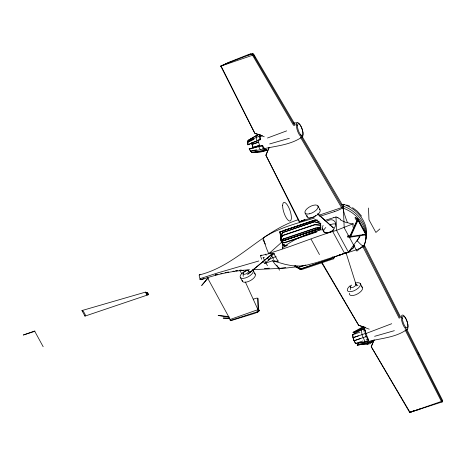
<?xml version="1.0" encoding="UTF-8"?>
<svg xmlns="http://www.w3.org/2000/svg" width="466" height="466" viewBox="0 0 466 466"><rect width="100%" height="100%" fill="white"/><g stroke="black" fill="none" stroke-linecap="round" stroke-linejoin="round"><path stroke-width="0.7" d="M230.291 319.653L230.274 320.521L230.693 320.707L254.803 313.315L258.741 311.614L259.335 310.193L257.849 309.832L255.479 310.519L230.047 319.513L230.414 319.292L230.291 319.653L207.061 277.06M358.575 342.778L358.371 343.815M282.81 248.529A9.792 3.215 71.3 0 1 282.396 247.947L282.536 242.6M282.559 241.79L282.571 241.388A32.189 10.572 71.3 0 1 282.14 240.223M281.179 238.784L280.48 237.404L282.705 232.452L314.684 221.659L320.818 223.523M280.456 237.631L282.705 232.452M282.227 243.98L286.444 245.879L282.227 243.98L282.553 240.858L280.491 238.819L282.751 235.33L314.736 224.536L320.829 225.031M282.641 240.87L320.736 228.224M282.384 244.236L282.553 240.858L320.672 228.031M282.681 232.685L314.684 221.659M374.14 339.93L371.221 346.756L409.684 412.445L442.013 401.983L442.7 400.655L406.818 329.427M368.909 342.219L368.798 342.708M372.113 341.048L372.264 340.378M372.084 341.164C370.289 346.407 360.911 343.459 357.224 345.289L357.946 344.555L358.342 342.819L364.895 341.951M247.772 141.705L247.86 144.815L259.952 139.864L260.523 138.851L260.308 136.404L260.657 134.884M34.769 331.343L34.863 330.936L23.3 335.025L34.769 331.343L43.169 346.733M84.981 316.117L85.29 314.76L83.391 311.276L81.952 310.56L145.427 292.135L147.757 292.933L148.462 294.221L148.345 294.728L84.981 316.117L81.952 310.56M247.796 141.594L248.209 140.283L258.362 134.342M228.917 316.554L228.823 316.962L218.164 315.505L228.2 316.484M364.127 245.302L363.859 246.45L363.276 246.869L358.75 248.908M364.179 245.075L364.441 243.922M358.319 344.036L357.579 345.248M372.386 340.465L371.862 342.12L369.946 342.79M248.64 270.787L248.267 272.394L246.24 273.88L243.887 274.398L243.071 273.408L244.382 271.754L246.928 270.554L248.64 270.787L250.76 272.394M259.824 134.901L259.527 136.2L259.952 139.864M368.734 342.964L368.338 343.5M264.269 136.777L254.797 133.334L220.768 66.149L228.602 62.729L228.695 62.357L248.99 54.324L252.543 53.555L253.772 54.341L295.339 124.987M418.031 409.969L418.124 409.597L420.728 408.711M228.602 62.729L248.693 55.11L248.99 54.324L249.66 54.872M323.095 225.41L322.856 226.033A8.429 5.965 -39.3 0 0 322.478 228.509A8.405 5.941 -39.5 0 0 323.06 230.664L324.493 232.15L326.037 232.715A6.903 4.876 -39.5 0 0 327.907 232.72L330.697 231.759A6.938 4.893 -39.4 0 0 332.508 230.489L333.953 228.899L335.211 226.493A8.423 5.93 -39.4 0 0 335.007 221.874L333.574 220.389L332.031 219.824A6.92 4.881 -39.1 0 0 330.161 219.818L327.377 220.773A6.926 4.905 -39.3 0 0 326.13 221.571M248.693 55.11L250.289 54.592L250.597 53.811L251.261 54.353M269.016 147.716L265.87 155.289L299.254 221.903L314.107 216.894M374.047 339.935L371.262 346.652L410.01 412.305M293.586 125.476L252.555 55.256L252.543 53.555L253.772 54.341L252.555 55.256L220.768 66.149L228.695 62.357L228.998 62.642L231.579 61.669M405.105 329.905L441.471 401.552L442.013 401.983L442.7 400.655L442.001 400.288L442.281 401.354L441.949 401.465M334.338 257.954L334.996 256.387M269.144 147.64L265.911 155.195L299.679 221.764L304.927 219.614M280.718 236.641L283.311 230.653L315.29 219.853L318.418 221.315M350.502 237.124L350.147 236.466L357.655 219.742L358.354 219.637L366.247 234.107L365.903 234.87L350.502 237.124L347.683 237.188M351.347 236.379L351.026 235.79L357.707 220.907L358.331 220.814L365.356 233.687L365.047 234.369M333.336 258.875L334.413 256.574M334.53 256.545L333.452 258.846L301.356 269.668L300.25 269.074M442.013 401.983L442.7 400.655M354.754 245.285L354.544 245.652A33.406 0.652 -58.4 0 1 353.834 246.735M332.334 257.634L331.885 258.374L299.9 269.173M332.555 257.267L332.782 256.894M332.928 256.999L332.031 258.479L300.052 269.278L294.722 266.214M353.717 247.062L353.071 248.116L348.469 252.211L316.466 262.579L306.576 265.16L299.807 266.034L291.862 265.707L284.784 264.251L272.61 260.756L264.746 263.366A18.366 15.087 -72.9 0 1 262.818 261.146M282.612 240.829L282.652 241.138L280.532 239.128L282.792 235.639L314.771 224.845L320.87 225.34M281.435 242.378L282.559 240.823L280.823 240.567L280.922 240.91L282.676 241.155L282.582 240.811L281.575 242.704L281.435 242.378L284.691 242.46L317.358 231.282M282.67 240.928L320.62 228.206M272.558 254.832L268.742 260.063L264.746 263.366M350.426 289.654L350.246 286.712L351.556 285.058M370.755 342.976L372.165 341.444L357.946 344.555L364.47 343.826M301.193 135.367L300.389 134.814M318.913 215.269L341.584 207.615L343.226 206.409L302.335 136.882M405.839 327.831L405.653 327.563M367.493 344.129L368.082 343.681M281.569 242.32L268.783 253.743L260.546 255.671A18.366 15.087 -72.9 0 0 261.706 259.218M345.789 252.607L344.729 253.545L332.806 231.689M379.883 228.928L375.893 232.464L368.985 219.801L368.49 208.046M363.23 245.541L356.927 251.127L344.193 227.792L343.291 206.135A34.618 28.834 12.9 0 1 364.284 244.615M252.17 138.326L248.04 140.627L247.644 142.363L253.976 139.381M260.546 255.671L261.298 255.048M272.785 253.393L247.691 274.305L273.396 253.061M314.719 216.253L315.732 215.508M282.396 247.947C293.697 238.988 307.263 233.792 320.847 229.412L320.573 223.179M199.262 274.963C237.241 265.568 261.537 230.985 298.607 219.62M258.216 134.453L248.04 140.627L253.743 137.948M280.823 240.567L283.45 238.842L315.43 228.049L320.8 226.971M280.922 240.91L283.544 239.186L315.529 228.392L320.899 227.309M257.36 310.007L257.983 309.715L245.39 282.046M268.783 253.743A27.482 9.023 71.3 0 1 263.313 237.829C278.814 227.676 297.04 223.406 314.521 218.001M259.422 310.56L255.956 312.226L230.274 320.521L230.047 319.513L230.466 319.699M355.325 333.918L354.102 332.759L353.03 332.415L363.253 326.637M407.336 329.171C395.867 337.745 381.101 338.13 367.715 341.654L366.701 341.048M302.335 136.818C291.151 144.78 277.13 145.782 264.1 148.666M348.312 251.558L348.754 251.314M361.016 328.734L354.102 332.759L365.461 327.534M318.738 230.524L319.426 230.146M319.769 229.954L320.8 229.383M320.596 229.895L320.94 229.709M352.5 334.722L361.284 329.881L364.517 329.136L365.361 330.318L365.827 333.318L368.227 339.126L368.251 340.599L365.222 341.974L355.372 343.529L352.972 337.716L352.5 334.722L359.944 332.176M260.418 136.521L262.271 135.641M256.679 312.639L257.686 312.162M259.044 136.998L260.308 136.404L259.527 136.2L256.335 137.319L247.667 142.159L248.168 144.687M247.86 144.815L255.455 141.239M257.989 140.045L260.523 138.851M353.03 332.415L364.383 327.19M257.366 309.931L257.983 309.715M220.768 66.149L228.998 62.642M418.124 409.597L409.684 412.445L413.959 410.622M344.875 253.16L345.527 252.887M365.245 333.778L391.72 323.713M299.254 221.903L304.391 219.818M267.467 138.023L286.66 130.876M251.593 152.166C256.323 153.425 262.259 151.805 266.971 150.32L266.832 149.708L265.521 149.446L262.795 150.04M202.203 279.117L203.91 278.517M258.356 142.188L252.024 144.408L253.155 148.013M200.106 278.633L218.315 272.726L258.822 260.983M334.506 211.628L319.664 216.41M363.329 331.017L365.361 330.318M358.383 335.864L352.972 337.716L365.827 333.318M360.731 338.462L353.968 340.78L366.824 336.376L365.472 336.836M355.372 343.529L362.816 340.984M366.2 339.825L368.227 339.126M409.684 412.445L442.158 401.174L405.903 329.468M283.229 230.763L315.208 219.969L318.336 221.426M280.957 236.722A32.189 10.572 71.3 0 1 279.577 231.963A9.792 3.215 71.3 0 1 280.153 231.911L282.705 231.049M320.701 228.09L282.711 241.056M281.575 242.704L284.825 242.78L316.81 231.986L316.67 231.66M286.281 245.623L287.644 245.163M263.028 257.739L264.344 257.296M270.257 255.298L274.2 253.97M295.234 265.911L298.217 267.327L303.663 265.492M294.856 265.87L298.38 267.554L305.865 265.026M279.583 231.963L317.101 219.777M269.499 253.166C291.535 246.735 314.119 236.944 336.545 230.35L353.17 223.762L352.937 225.8A10.567 8.807 -70 0 0 353.036 227.059M258.7 142.182L252.024 144.408L251.442 142.986M259.696 145.241L253.021 147.466L259.434 145.485M201.405 279.722C213.708 275.33 226.47 272.191 239.46 270.723L239.07 270.775L243.712 270.332M253.312 299.12L256.801 298.112L257.925 298.368L258.339 310.123L257.925 309.68M259.317 134.552C255.182 134.394 256.574 138.757 256.795 141.204M199.5 279.291L200.858 278.854M345.807 253.265L355.5 250.108A37.88 16.893 -28.6 0 0 358.744 248.949M333.831 217.622L324.726 220.459M340.658 254.89L334.227 256.865M289.398 138.28L269.657 143.936M394.353 330.668L374.606 336.324M249.182 148.881L261.746 145.363L262.818 145.899L264.129 148.124L265.521 149.446L265.102 150.151L261.95 151.252L252.048 152.592L250.492 151.1L249.182 148.881L257.366 147.093M215.257 274.835L217.255 274.311M215.508 274.952L217.872 274.334M220.849 273.612L222.043 273.332M258.729 146.79L262.818 145.899M256.626 149.761L250.492 151.1L250.714 151.322M262.766 148.421L264.129 148.124L263.61 148.736L260.395 149.778L250.626 151.24L249.502 148.782M257.337 151.234L251.885 152.423L253.568 152.644M253.195 152.685L260.011 151.2M262.742 150.6L266.832 149.708M357.224 345.289L371.443 342.172M250.289 54.592L253.772 54.341M337.937 255.409L338.374 255.321A6.903 0.885 -20.9 0 0 340.005 254.896L342.813 253.964A6.938 0.903 -20.9 0 0 344.875 253.16M225.049 272.686L226.26 272.453M341.823 204.393L343.71 204.294A34.618 11.37 71.3 0 1 344.741 204.836M227.472 272.214L228.69 271.998M296.516 266.82L285.571 268.119L252.956 269.668M356.484 285.891L346.046 252.817M285.681 267.635L279.979 268.375A27.482 9.023 71.3 0 1 272.61 260.756M365.868 343.628L367.266 343.43M232.971 271.311L234.206 271.136M235.697 270.676L237.101 270.496M236.058 270.903L237.299 270.752M239.92 270.163L241.341 270.018M363.253 329.287L364.511 329.177M293.563 123.047L297.133 122.75M239.786 270.501L247.3 269.954M264.368 268.486L269.424 268.195M347.56 235.866L351.026 235.79M347.327 236.53L350.147 236.466M229.394 317.987L223.132 318.074L229.662 318.47M269.831 253.463L273.862 253.574A7.345 3.274 -28.6 0 0 274.165 253.213M274.031 261.158L278.062 261.269A7.345 3.274 -28.6 0 0 278.359 260.908M273.723 260.878L274.94 260.977M362.455 234.351L365.903 234.87M362.828 327.225L361.931 327.05M263.931 151.427C260.809 151.864 259.667 148.363 258.42 146.196M266.971 150.32C264.024 150.71 262.935 147.419 261.746 145.363M260.838 135.134L254.902 133.352L221.094 66.009M261.426 135.309L262.02 135.489M314.661 221.886L320.794 223.75M365.332 327.348L358.61 325.291L321.61 262.702M353.339 332.229L355.337 333.598M369.223 329.171L358.738 325.355L322.035 262.562M346.669 204.988L349.797 206.193M337.687 217.674L335.98 216.876L336.545 230.35L348.469 252.211L360.037 236.349L358.395 235.808A10.572 8.807 -70 0 1 358.01 235.58M318.727 221.612L319.117 221.793M319.507 221.973L319.897 222.16M295.572 266.47L296.679 267.065M297.046 267.263L297.419 267.461M297.786 267.659L298.52 268.055M298.892 268.253L299.259 268.451M299.626 268.649L299.993 268.847M300.366 269.045L301.467 269.645M295.456 266.494L296.562 267.088M296.929 267.286L298.409 268.084M298.776 268.282L299.883 268.876M282.903 243.718L283.078 245.122L285.227 246.316M285.075 246.293L283.078 245.122M340.582 219.305L338.933 218.338A20.527 16.601 10.1 0 0 338.147 217.942M352.558 207.626L357.276 211.203L361.564 216.154M252.281 54.19L253.242 54.877L294.704 125.599M357.94 285.705L355.814 284.091L355.447 285.699L353.414 287.184L351.067 287.703L350.246 286.712M350.234 249.858L350.315 249.927A8.417 1.095 -21.2 0 1 348.685 251.331M355.704 217.389L358.354 219.637M354.999 217.494L357.655 219.742M355.086 218.682L357.707 220.907M317.777 213.83L333.371 227.862M317.795 213.964L333.388 227.996M363.952 327.79L364.517 328.32M250.801 151.409L251.506 152.079M280.48 237.404L281.202 238.557M254.063 55.658L255.042 57.324M301.362 136.952L342.498 207.114M300.553 137.394L341.584 207.615M317.923 205.925L320.02 209.776M360.294 283.602L362.391 287.446M322.478 228.509L323.637 230.629M305.119 213.113L307.216 216.964M311.072 239.186L319.466 254.576M273.862 253.574L278.062 261.269M262.888 239.67L265.323 244.126M271.224 254.943L273.653 259.399M276.781 265.125L279.553 270.216M265.515 254.139L266.162 255.327M267.449 257.692L268.742 260.063A7.345 3.274 -28.6 0 1 276.192 256.778M263.261 257.966L267.461 265.661M253.12 270.292L255.217 274.142M240.316 277.486L242.413 281.33M207.498 277.293L208.197 278.563M147.227 292.671L148.345 294.728M355.715 343.477L353.962 340.594M368.251 340.599L365.437 334.512L364.517 329.136M365.222 341.974L362.257 335.602L361.284 329.881M362.863 246.665L399.228 318.313M418.101 352.96L418.969 354.673M363.777 246.159L400.038 317.87M364.22 244.889L400.678 317.247M259.789 145.94L257.96 140.47M239.996 270.193L241.493 273.484M284.691 242.46L284.825 242.78M353.397 338.852L353.904 340.401M353.333 338.66L352.809 334.553M251.704 142.852L253.376 147.984M315.43 228.049L315.529 228.392M283.45 238.842L283.544 239.186M280.153 231.911L281.126 235.406M284.033 245.891L284.359 247.056M259.183 310.129L259.271 310.49M314.736 224.536L314.771 224.845M282.751 235.33L282.792 235.639M280.491 238.819L280.532 239.128M243.071 273.408L243.246 276.35M257.809 298.153L258.228 309.925M361.278 286.672A7.345 3.274 -28.6 0 1 357.667 293.854A7.345 3.274 -28.6 0 1 349.418 293.26M355.267 283.083A7.345 3.274 -28.6 0 1 359.804 286.392A7.345 3.274 -28.6 0 1 349.459 291.716A7.345 3.274 -28.6 0 1 350.275 285.652M319.426 209.217A7.345 3.274 -28.6 0 1 314.835 216.428A7.345 3.274 -28.6 0 1 307.047 215.589M254.104 273.367A7.345 3.274 -28.6 0 1 250.72 280.416A7.345 3.274 -28.6 0 1 242.198 280.229M252.735 269.878A7.345 3.274 -28.6 0 1 247.696 277.066A7.345 3.274 -28.6 0 1 240.147 276.105A7.345 3.274 -28.6 0 1 249.438 269.465M365.466 240.747A34.618 28.834 12.9 0 0 343.71 204.294L342.871 207.976A34.618 11.37 71.3 0 0 347.345 222.375M357.387 240.788A34.618 11.37 71.3 0 0 363.859 246.45A34.618 28.834 12.9 0 0 342.871 207.976L337.757 210.428A37.88 16.846 -28.6 0 1 334.518 211.587M263.313 237.829A27.482 9.023 71.3 0 1 263.797 238.068M353.193 223.89A10.409 7.875 16.5 0 1 347.316 222.416M347.129 222.87A33.406 23.51 15.8 0 1 340.197 219.748M201.632 279.315A2.767 0.909 71.3 0 1 199.582 277.416A2.767 0.909 71.3 0 1 200.083 274.695M353.269 247.929A32.323 4.165 -21.1 0 1 351.766 248.442M335.992 216.981A32.323 22.834 -39.1 0 1 333.831 217.715M356.944 241.371A10.409 0.92 -56.3 0 1 359.647 236.681M354.003 246.648A8.446 0.798 -52.4 0 1 353.822 246.951M353.991 246.479A20.527 2.499 -50.3 0 1 353.711 246.951M337.699 217.663A8.446 6.623 11.6 0 1 338.182 217.896M344.182 253.189A7.345 3.274 -28.6 0 1 339.469 254.949M333.837 229.942A7.345 3.274 -28.6 0 1 324.924 232.784A7.345 3.274 -28.6 0 1 325.833 227.495M329.689 225.014A7.345 3.274 -28.6 0 1 335.765 224.14M321.126 230.134A9.792 3.215 71.3 0 1 320.847 229.412M147.244 294.419L147.075 295.153L145.427 292.135L146.213 292.52L147.244 294.419M207.929 278.074L201.743 285.408L207.929 278.074M357.626 218.927L349.686 236.617L365.973 234.229L357.626 218.927M282.641 205.652A9.792 3.215 71.3 0 0 289.118 220.896A9.792 3.215 71.3 0 0 289.264 208.611A9.792 3.215 71.3 0 0 282.641 205.652M401.331 317.637A7.526 2.47 71.3 0 0 406.381 329.252A7.526 2.47 71.3 0 0 406.352 319.618A7.526 2.47 71.3 0 0 401.331 317.637M402.385 318.272A6.209 2.039 71.3 0 0 406.55 327.86A6.209 2.039 71.3 0 0 406.527 319.909A6.209 2.039 71.3 0 0 402.385 318.272M296.376 124.993A7.526 2.47 71.3 0 0 301.286 136.806A7.526 2.47 71.3 0 0 301.537 127.556A7.526 2.47 71.3 0 0 296.376 124.993M297.43 125.669A6.209 2.039 71.3 0 0 301.485 135.42A6.209 2.039 71.3 0 0 301.688 127.789A6.209 2.039 71.3 0 0 297.43 125.669M309.535 213.795A7.345 3.274 -28.6 0 0 317.993 206.059A7.345 3.274 -28.6 0 0 307.03 208.71A7.345 3.274 -28.6 0 0 309.535 213.795"/></g></svg>
